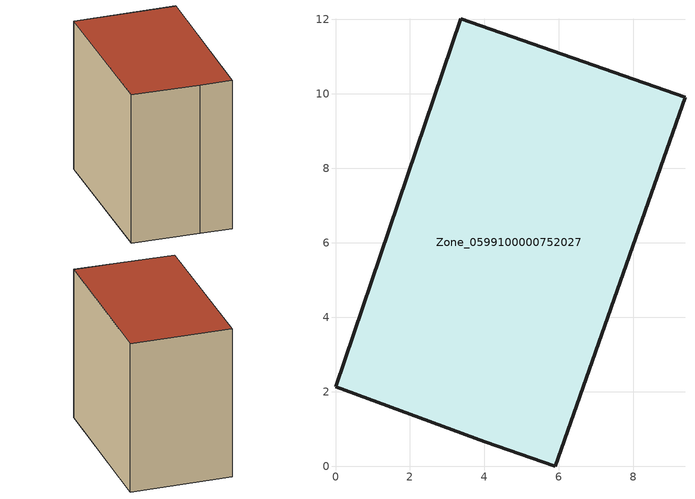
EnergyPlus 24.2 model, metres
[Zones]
Zone_0599100000752027
 floor ground (C_G): 3.36,12.02 9.38,9.9 5.9,0 4.01,0.66 0,2.14 z3.1
 wall outside (C_F): 9.38,9.9 3.36,12.02 0,2.14 4.01,0.66 5.9,0 9.38,9.9 z3.1:12.91
 roof outside (C_R): 5.9,0 9.38,9.9 3.36,12.02 0,2.14 4.01,0.66 z12.91
[BUILDING]
Pand.0599100000752027: North Axis=0; Terrain=City; Loads Convergence Tolerance Value=0.04; Temperature Convergence Tolerance Value=0.4; Solar Distribution=FullExterior; Maximum Number of Warmup Days=25; Minimum Number of Warmup Days=1
[Site:Location]
Rotterdam.The.Hague.AP_ZH_NLD Design_Conditions: Latitude=51.96; Longitude=4.45; Time Zone=1; Elevation=-4.5
[SITE:GROUNDTEMPERATURE:BUILDINGSURFACE]
18, 18, 18, 18, 18, 18, 18, 18, 18, 18, 18, 18
[MATERIAL] Thermal Absorptance=0.9; Solar Absorptance=0.7; Visible Absorptance=0.7
Name | Roughness | Thickness | Conductivity | Density | Specific Heat
G.TC.2006-2014 | MediumSmooth | 0.15 | 0.06 | 540 | 1210
F.TC.2006-2014 | Rough | 0.3 | 0.12 | 1920 | 840
R.TC.2006-2014 | MediumRough | 0.2 | 0.08 | 1500 | 1000
[CONSTRUCTION]
C_G: G.TC.2006-2014
C_F: F.TC.2006-2014
C_R: R.TC.2006-2014
[ZONE]
Zone_0599100000752027: Type=1; Multiplier=1; Ceiling Height=Autocalculate; Volume=Autocalculate; Floor Area=autocalculate; Part of Total Floor Area=Yes
[ZONEINFILTRATION:DESIGNFLOWRATE]
Infil_Zone_0599100000752027: Zone or ZoneList or Space or SpaceList=Zone_0599100000752027; Schedule=AlwaysOn; Design Flow Rate Calculation Method=Flow/Area; Flow Rate per Floor Area=0.0015; Constant Term Coefficient=1; Temperature Term Coefficient=0; Velocity Term Coefficient=0; Velocity Squared Term Coefficient=0
[HVACTEMPLATE:ZONE:IDEALLOADSAIRSYSTEM]
Zone_0599100000752027: Maximum Heating Supply Air Temperature=50; Minimum Cooling Supply Air Temperature=13; Maximum Heating Supply Air Humidity Ratio=0.0156; Minimum Cooling Supply Air Humidity Ratio=0.0077; Heating Limit=NoLimit; Cooling Limit=NoLimit; Dehumidification Control Type=ConstantSensibleHeatRatio; Cooling Sensible Heat Ratio=0.7; Dehumidification Setpoint=60; Humidification Control Type=None; Humidification Setpoint=30; Outdoor Air Method=None; Outdoor Air Flow Rate per Person=0.00944; Outdoor Air Flow Rate per Zone Floor Area=0; Outdoor Air Flow Rate per Zone=0; Demand Controlled Ventilation Type=None; Outdoor Air Economizer Type=NoEconomizer; Heat Recovery Type=None; Sensible Heat Recovery Effectiveness=0.7; Latent Heat Recovery Effectiveness=0.65
[ZONECONTROL:THERMOSTAT]
ThermostatControl_Zone_0599100000752027: Zone or ZoneList=Zone_0599100000752027; Control Type Schedule=DualSetpointControlType; Control 1=Thermostat_Zone_0599100000752027; Temperature Difference Between Cutout And Setpoint=0
[THERMOSTATSETPOINT:DUALSETPOINT]
Thermostat_Zone_0599100000752027: Heating Setpoint Temperature Schedule=HeatingSetpoint_Zone_0599100000752027; Cooling Setpoint Temperature Schedule=CoolingSetpoint_Zone_0599100000752027
[SCHEDULE:COMPACT]
HeatingSetpoint_Zone_0599100000752027: Through: 12/31, For: AllDays, Until: 24:00, 21
CoolingSetpoint_Zone_0599100000752027: Through: 12/31, For: AllDays, Until: 24:00, 24
DualSetpointControlType: Through: 12/31, For: AllDays, Until: 24:00, 4
AlwaysOn: Through: 12/31, For: AllDays, Until: 24:00, 1
